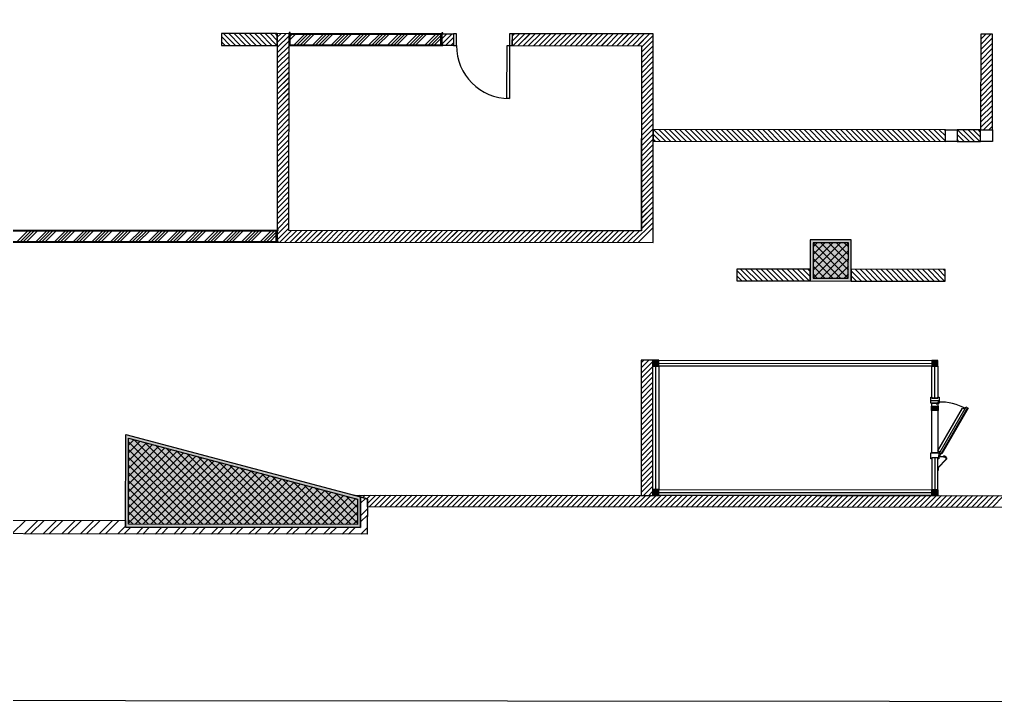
# Model space of a CAD drawing. Extents: x -957 to 3394, y -3 to 3008.
# Drawn here: x 2041 to 2695, y -3 to 454 of the extents above; entities that cross this region are included whole.
import ezdxf

# ---------------------------------------------------------------- set-up
doc = ezdxf.new("R2010")
doc.units = 0
doc.header["$MEASUREMENT"] = 0
for name, color, linetype in [('PDF_FRAMING-COLUMN', 7, 'CONTINUOUS'), ('PDF_FRAMING-COLUMN_HATCH', 7, 'CONTINUOUS'), ('PDF_HATCH', 7, 'CONTINUOUS'), ('PDF_HATCH_-_AAC', 7, 'CONTINUOUS'), ('PDF_HATCH_-_BRICK_WALL', 7, 'CONTINUOUS'), ('PDF_HATCH_-_WALL', 7, 'CONTINUOUS'), ('PDF_TEMPLATE', 7, 'CONTINUOUS'), ('PDF_TRI_ARC-KQ_DOOR___WIND', 7, 'CONTINUOUS'), ('PDF_TRI_ARC-KQ_WALL', 7, 'CONTINUOUS'), ('PDF_TRI_ARC-KQ_WALL_COLD_R', 7, 'CONTINUOUS'), ('PDF_WALL', 7, 'CONTINUOUS')]:
    doc.layers.add(name, color=color, linetype=linetype)

msp = doc.modelspace()

# ---------------------------------------------------------------- linework, layer by layer
at = {"layer": 'PDF_FRAMING-COLUMN'}
for points in [[(2570.84, 279.16), (2598.37, 279.13), (2598.39, 306.66), (2570.86, 306.69)], [(2572.81, 281.12), (2596.4, 281.1), (2596.43, 304.7), (2572.83, 304.72)], [(2269.82, 114.23), (2112.5, 114.36), (2112.55, 176.5), (2269.84, 134.68)], [(2267.86, 116.19), (2114.47, 116.33), (2114.52, 173.94), (2267.87, 133.17)]]:
    msp.add_lwpolyline(points, close=True, dxfattribs=at)
at = {"layer": 'PDF_FRAMING-COLUMN_HATCH'}
for points in [[(2572.81, 286.33), (2591.21, 304.7)], [(2572.81, 281.12), (2596.43, 304.7)], [(2572.82, 301.98), (2575.57, 304.72)], [(2572.82, 296.76), (2580.78, 304.71)], [(2572.82, 291.55), (2586, 304.71)], [(2596.4, 281.1), (2572.83, 304.72)], [(2596.41, 286.31), (2578.04, 304.71)], [(2596.41, 291.53), (2583.26, 304.71)], [(2596.42, 296.74), (2588.47, 304.7)], [(2596.42, 301.96), (2593.69, 304.7)], [(2591.19, 281.1), (2572.82, 299.5)], [(2585.98, 281.11), (2572.82, 294.29)], [(2578.02, 281.12), (2596.42, 299.48)], [(2583.24, 281.11), (2596.42, 294.27)], [(2580.76, 281.11), (2572.81, 289.07)], [(2588.45, 281.11), (2596.41, 289.05)], [(2575.55, 281.12), (2572.81, 283.86)], [(2593.66, 281.1), (2596.41, 283.84)], [(2114.51, 169.27), (2118.22, 172.96)], [(2114.51, 164.05), (2122.34, 171.87)], [(2114.51, 158.84), (2126.46, 170.77)], [(2114.52, 171.52), (2169.66, 116.28)], [(2118.31, 172.94), (2174.87, 116.27)], [(2125.4, 171.05), (2180.09, 116.27)], [(2114.48, 132.76), (2147.06, 165.29)], [(2114.48, 127.55), (2151.19, 164.19)], [(2114.49, 143.19), (2138.82, 167.48)], [(2114.49, 137.98), (2142.94, 166.39)], [(2114.5, 153.62), (2130.58, 169.67)], [(2114.5, 148.41), (2134.7, 168.58)], [(2114.51, 166.3), (2164.44, 116.28)], [(2132.49, 169.17), (2185.3, 116.26)], [(2139.59, 167.28), (2190.52, 116.26)], [(2146.68, 165.39), (2195.73, 116.26)], [(2153.77, 163.51), (2200.95, 116.25)], [(2114.47, 122.34), (2155.31, 163.1)], [(2114.47, 117.12), (2159.43, 162)], [(2114.51, 161.09), (2159.23, 116.29)], [(2118.89, 116.32), (2163.55, 160.91)], [(2124.1, 116.32), (2167.67, 159.81)], [(2129.32, 116.31), (2171.79, 158.71)], [(2134.53, 116.31), (2175.91, 157.62)], [(2160.86, 161.62), (2206.16, 116.25)], [(2167.96, 159.73), (2211.38, 116.24)], [(2175.05, 157.85), (2216.59, 116.24)], [(2114.5, 155.87), (2154.02, 116.29)], [(2114.5, 150.66), (2148.8, 116.3)], [(2139.75, 116.3), (2180.03, 156.52)], [(2144.96, 116.3), (2184.16, 155.43)], [(2150.17, 116.29), (2188.28, 154.33)], [(2155.39, 116.29), (2192.4, 153.24)], [(2160.6, 116.29), (2196.52, 152.14)], [(2165.82, 116.28), (2200.64, 151.04)], [(2182.14, 155.96), (2221.8, 116.23)], [(2189.24, 154.08), (2227.02, 116.23)], [(2196.33, 152.19), (2232.23, 116.22)], [(2203.42, 150.3), (2237.45, 116.22)], [(2114.49, 145.44), (2143.59, 116.3)], [(2171.03, 116.28), (2204.76, 149.95)], [(2176.25, 116.27), (2208.88, 148.85)], [(2181.46, 116.27), (2213, 147.76)], [(2186.68, 116.26), (2217.12, 146.66)], [(2191.89, 116.26), (2221.25, 145.56)], [(2197.1, 116.25), (2225.37, 144.47)], [(2210.52, 148.42), (2242.66, 116.22)], [(2217.61, 146.53), (2247.88, 116.21)], [(2224.7, 144.65), (2253.09, 116.21)], [(2114.49, 140.23), (2138.37, 116.3)], [(2202.32, 116.25), (2229.49, 143.37)], [(2207.53, 116.25), (2233.61, 142.28)], [(2212.75, 116.24), (2237.73, 141.18)], [(2217.96, 116.24), (2241.85, 140.08)], [(2223.18, 116.23), (2245.97, 138.99)], [(2228.39, 116.23), (2250.09, 137.89)], [(2231.79, 142.76), (2258.31, 116.2)], [(2238.89, 140.87), (2263.52, 116.2)], [(2245.98, 138.99), (2267.86, 117.07)], [(2114.48, 135.01), (2133.16, 116.31)], [(2233.61, 116.22), (2254.22, 136.8)], [(2238.82, 116.22), (2258.34, 135.7)], [(2244.04, 116.21), (2262.46, 134.61)], [(2249.25, 116.21), (2266.58, 133.51)], [(2253.07, 137.1), (2267.86, 122.29)], [(2260.17, 135.21), (2267.87, 127.5)], [(2267.26, 132.72), (2267.87, 133.33)], [(2114.48, 129.8), (2127.94, 116.31)], [(2114.48, 124.59), (2122.73, 116.32)], [(2254.46, 116.21), (2267.87, 129.59)], [(2259.68, 116.2), (2267.86, 124.37)], [(2114.47, 119.37), (2117.51, 116.32)], [(2264.89, 116.2), (2267.86, 119.16)]]:
    msp.add_lwpolyline(points, dxfattribs=at)
for points in [[(2570.84, 279.16), (2598.37, 279.13), (2570.86, 306.69), (2598.39, 306.66)], [(2572.81, 281.12), (2596.4, 281.1), (2572.83, 304.72), (2596.43, 304.7)], [(2269.82, 114.23), (2112.5, 114.36), (2269.84, 134.68), (2112.55, 176.5)], [(2267.86, 116.19), (2114.47, 116.33), (2267.87, 133.17), (2114.52, 173.94)]]:
    msp.add_solid(points, dxfattribs=at)
at = {"layer": 'PDF_HATCH'}
for points in [[(2186.01, 436.8), (2178.15, 444.68)], [(2189.49, 436.8), (2181.63, 444.67)], [(2192.96, 436.8), (2185.1, 444.67)], [(2196.44, 436.8), (2188.58, 444.67)], [(2199.92, 436.79), (2192.06, 444.67)], [(2203.39, 436.79), (2195.53, 444.66)], [(2206.87, 436.79), (2199.01, 444.66)], [(2210.35, 436.78), (2202.49, 444.66)], [(2213.82, 436.78), (2205.96, 444.65)], [(2214.05, 440.03), (2209.44, 444.65)], [(2214.06, 443.5), (2212.92, 444.65)], [(2179.06, 436.81), (2176.67, 439.2)], [(2182.54, 436.81), (2176.68, 442.68)], [(2685.04, 437.45), (2691.84, 444.24)], [(2685.04, 433.98), (2692.91, 441.83)], [(2685.04, 430.5), (2692.91, 438.36)], [(2685.05, 440.93), (2688.36, 444.24)], [(2685.03, 427.02), (2692.91, 434.88)], [(2685.03, 423.55), (2692.9, 431.41)], [(2685.03, 420.07), (2692.9, 427.93)], [(2685.02, 416.59), (2692.9, 424.45)], [(2685.02, 413.12), (2692.89, 420.98)], [(2685.02, 409.64), (2692.89, 417.5)], [(2685.02, 406.16), (2692.89, 414.02)], [(2685.01, 402.69), (2692.89, 410.55)], [(2685.01, 399.21), (2692.88, 407.07)], [(2685, 392.26), (2692.88, 400.12)], [(2685.01, 395.74), (2692.88, 403.6)], [(2685, 388.78), (2692.87, 396.64)], [(2685, 385.31), (2692.87, 393.17)], [(2684.99, 381.83), (2692.87, 389.69)], [(2686.97, 380.33), (2692.86, 386.21)], [(2473.92, 372.65), (2466.06, 380.52)], [(2477.4, 372.64), (2469.54, 380.52)], [(2480.87, 372.64), (2473.02, 380.51)], [(2484.35, 372.64), (2476.49, 380.51)], [(2487.83, 372.63), (2479.97, 380.51)], [(2491.3, 372.63), (2483.44, 380.5)], [(2494.78, 372.63), (2486.92, 380.5)], [(2498.26, 372.63), (2490.4, 380.5)], [(2501.73, 372.62), (2493.87, 380.49)], [(2505.21, 372.62), (2497.35, 380.49)], [(2508.69, 372.62), (2500.83, 380.49)], [(2512.16, 372.61), (2504.3, 380.49)], [(2515.64, 372.61), (2507.78, 380.48)], [(2519.11, 372.61), (2511.26, 380.48)], [(2522.59, 372.6), (2514.73, 380.48)], [(2526.07, 372.6), (2518.21, 380.47)], [(2529.54, 372.6), (2521.68, 380.47)], [(2533.02, 372.6), (2525.16, 380.47)], [(2536.5, 372.59), (2528.64, 380.47)], [(2539.97, 372.59), (2532.11, 380.46)], [(2543.45, 372.59), (2535.59, 380.46)], [(2546.93, 372.58), (2539.07, 380.46)], [(2550.4, 372.58), (2542.54, 380.45)], [(2553.88, 372.58), (2546.02, 380.45)], [(2557.35, 372.57), (2549.49, 380.45)], [(2560.83, 372.57), (2552.97, 380.44)], [(2564.31, 372.57), (2556.45, 380.44)], [(2567.78, 372.57), (2559.92, 380.44)], [(2571.26, 372.56), (2563.4, 380.44)], [(2574.74, 372.56), (2566.88, 380.43)], [(2578.21, 372.56), (2570.35, 380.43)], [(2581.69, 372.55), (2573.83, 380.43)], [(2585.16, 372.55), (2577.31, 380.42)], [(2588.64, 372.55), (2580.78, 380.42)], [(2592.12, 372.54), (2584.26, 380.42)], [(2595.59, 372.54), (2587.73, 380.41)], [(2599.07, 372.54), (2591.21, 380.41)], [(2602.55, 372.54), (2594.69, 380.41)], [(2606.02, 372.53), (2598.16, 380.41)], [(2609.5, 372.53), (2601.64, 380.4)], [(2612.98, 372.53), (2605.12, 380.4)], [(2616.45, 372.52), (2608.59, 380.4)], [(2619.93, 372.52), (2612.07, 380.39)], [(2623.4, 372.52), (2615.55, 380.39)], [(2626.88, 372.52), (2619.02, 380.39)], [(2630.36, 372.51), (2622.5, 380.38)], [(2633.83, 372.51), (2625.97, 380.38)], [(2637.31, 372.51), (2629.45, 380.38)], [(2640.79, 372.5), (2632.93, 380.38)], [(2644.26, 372.5), (2636.4, 380.37)], [(2647.74, 372.5), (2639.88, 380.37)], [(2651.22, 372.49), (2643.36, 380.37)], [(2654.69, 372.49), (2646.83, 380.36)], [(2658.17, 372.49), (2650.31, 380.36)], [(2661.37, 372.76), (2653.78, 380.36)], [(2661.38, 376.23), (2657.26, 380.36)], [(2661.38, 379.71), (2660.74, 380.35)], [(2677.45, 372.47), (2669.59, 380.34)], [(2680.93, 372.47), (2673.07, 380.34)], [(2684.4, 372.47), (2676.54, 380.34)], [(2684.99, 375.36), (2680.02, 380.34)], [(2684.99, 378.84), (2683.5, 380.33)], [(2690.45, 380.33), (2692.86, 382.74)], [(2466.97, 372.65), (2465.71, 373.91)], [(2470.45, 372.65), (2465.71, 377.39)], [(2673.97, 372.48), (2669.24, 377.21)], [(2670.5, 372.48), (2669.24, 373.74)], [(2525.06, 279.19), (2521.66, 282.6)], [(2528.54, 279.19), (2521.67, 286.08)], [(2532.02, 279.19), (2524.16, 287.06)], [(2535.49, 279.19), (2527.63, 287.06)], [(2538.97, 279.18), (2531.11, 287.06)], [(2542.45, 279.18), (2534.59, 287.05)], [(2545.92, 279.18), (2538.06, 287.05)], [(2549.4, 279.17), (2541.54, 287.05)], [(2552.87, 279.17), (2545.01, 287.04)], [(2556.35, 279.17), (2548.49, 287.04)], [(2559.83, 279.16), (2551.97, 287.04)], [(2563.3, 279.16), (2555.44, 287.03)], [(2566.78, 279.16), (2558.92, 287.03)], [(2570.26, 279.16), (2562.4, 287.03)], [(2570.84, 282.05), (2565.87, 287.03)], [(2570.84, 285.53), (2569.35, 287.02)], [(2601.77, 279.13), (2598.37, 282.53)], [(2605.25, 279.13), (2598.38, 286.01)], [(2608.73, 279.12), (2600.87, 287)], [(2612.2, 279.12), (2604.34, 286.99)], [(2615.68, 279.12), (2607.82, 286.99)], [(2619.15, 279.11), (2611.29, 286.99)], [(2622.63, 279.11), (2614.77, 286.98)], [(2626.11, 279.11), (2618.25, 286.98)], [(2629.58, 279.11), (2621.72, 286.98)], [(2633.06, 279.1), (2625.2, 286.98)], [(2636.54, 279.1), (2628.68, 286.97)], [(2640.01, 279.1), (2632.15, 286.97)], [(2643.49, 279.09), (2635.63, 286.97)], [(2646.96, 279.09), (2639.11, 286.96)], [(2650.44, 279.09), (2642.58, 286.96)], [(2653.92, 279.08), (2646.06, 286.96)], [(2657.39, 279.08), (2649.53, 286.95)], [(2660.87, 279.08), (2653.01, 286.95)], [(2661.3, 282.13), (2656.49, 286.95)], [(2661.3, 285.61), (2659.96, 286.95)], [(2457.71, 217.51), (2465.59, 225.37)], [(2457.72, 224.46), (2459.42, 226.15)], [(2457.72, 220.98), (2462.89, 226.15)], [(2457.71, 214.03), (2465.58, 221.89)], [(2457.71, 210.55), (2465.58, 218.41)], [(2457.7, 207.08), (2465.58, 214.94)], [(2457.7, 203.6), (2465.57, 211.46)], [(2457.69, 196.65), (2465.57, 204.51)], [(2457.7, 200.12), (2465.57, 207.98)], [(2457.69, 193.17), (2465.56, 201.03)], [(2457.69, 189.7), (2465.56, 197.55)], [(2457.68, 182.74), (2465.56, 190.6)], [(2457.69, 186.22), (2465.56, 194.08)], [(2457.68, 179.27), (2465.55, 187.13)], [(2457.68, 175.79), (2465.55, 183.65)], [(2457.67, 172.31), (2465.55, 180.17)], [(2457.67, 168.84), (2465.54, 176.7)], [(2457.67, 165.36), (2465.54, 173.22)], [(2457.66, 158.41), (2465.53, 166.27)], [(2457.67, 161.88), (2465.54, 169.74)], [(2457.66, 154.93), (2465.53, 162.79)], [(2457.66, 151.46), (2465.53, 159.32)], [(2457.65, 147.98), (2465.53, 155.84)], [(2457.65, 144.5), (2465.52, 152.36)], [(2457.64, 137.55), (2465.52, 145.41)], [(2457.65, 141.03), (2465.52, 148.89)], [(2459.27, 135.7), (2465.51, 141.93)], [(2462.75, 135.7), (2465.51, 138.46)]]:
    msp.add_lwpolyline(points, dxfattribs=at)
at = {"layer": 'PDF_HATCH_-_AAC'}
for points in [[(2214.05, 438.83), (2219.88, 444.64)], [(2214.06, 442.31), (2216.4, 444.64)], [(2214.07, 442.31), (2216.42, 444.64)], [(2214.07, 438.83), (2219.89, 444.64)], [(2324.18, 441.09), (2327.64, 444.55)], [(2324.18, 437.62), (2331.12, 444.55)], [(2324.19, 437.62), (2331.13, 444.55)], [(2324.2, 441.09), (2327.66, 444.55)], [(2371.38, 443.06), (2372.83, 444.51)], [(2371.38, 439.58), (2376.31, 444.51)], [(2371.39, 443.06), (2372.85, 444.51)], [(2371.39, 439.58), (2376.33, 444.51)], [(2371.91, 436.65), (2379.79, 444.51)], [(2371.93, 436.65), (2379.8, 444.51)], [(2375.39, 436.64), (2383.26, 444.5)], [(2375.41, 436.64), (2383.28, 444.5)], [(2378.87, 436.64), (2386.74, 444.5)], [(2378.88, 436.64), (2386.76, 444.5)], [(2382.34, 436.64), (2390.22, 444.5)], [(2382.36, 436.64), (2390.23, 444.5)], [(2385.82, 436.63), (2393.69, 444.49)], [(2385.84, 436.63), (2393.71, 444.49)], [(2389.3, 436.63), (2397.17, 444.49)], [(2389.31, 436.63), (2397.19, 444.49)], [(2392.77, 436.63), (2400.65, 444.49)], [(2392.79, 436.63), (2400.66, 444.49)], [(2396.25, 436.62), (2404.12, 444.48)], [(2396.26, 436.62), (2404.14, 444.48)], [(2399.73, 436.62), (2407.6, 444.48)], [(2399.74, 436.62), (2407.61, 444.48)], [(2403.2, 436.62), (2411.07, 444.48)], [(2403.22, 436.62), (2411.09, 444.48)], [(2406.68, 436.62), (2414.55, 444.48)], [(2406.69, 436.62), (2414.57, 444.48)], [(2410.15, 436.61), (2418.03, 444.47)], [(2410.17, 436.61), (2418.04, 444.47)], [(2413.63, 436.61), (2421.5, 444.47)], [(2413.65, 436.61), (2421.52, 444.47)], [(2417.11, 436.61), (2424.98, 444.47)], [(2417.12, 436.61), (2425, 444.47)], [(2420.58, 436.6), (2428.46, 444.46)], [(2420.6, 436.6), (2428.47, 444.46)], [(2424.06, 436.6), (2431.93, 444.46)], [(2424.08, 436.6), (2431.95, 444.46)], [(2427.54, 436.6), (2435.41, 444.46)], [(2427.55, 436.6), (2435.42, 444.46)], [(2431.01, 436.59), (2438.89, 444.45)], [(2431.03, 436.59), (2438.9, 444.45)], [(2434.49, 436.59), (2442.36, 444.45)], [(2434.5, 436.59), (2442.38, 444.45)], [(2437.96, 436.59), (2445.84, 444.45)], [(2437.98, 436.59), (2445.85, 444.45)], [(2441.44, 436.59), (2449.31, 444.45)], [(2441.46, 436.59), (2449.33, 444.45)], [(2444.92, 436.58), (2452.79, 444.44)], [(2444.93, 436.58), (2452.81, 444.44)], [(2448.39, 436.58), (2456.27, 444.44)], [(2448.41, 436.58), (2456.28, 444.44)], [(2451.87, 436.58), (2459.74, 444.44)], [(2451.89, 436.58), (2459.76, 444.44)], [(2455.35, 436.57), (2463.22, 444.43)], [(2455.36, 436.57), (2463.24, 444.43)], [(2214.05, 435.35), (2221.92, 443.21)], [(2214.05, 431.88), (2221.92, 439.74)], [(2214.06, 431.88), (2221.94, 439.74)], [(2214.07, 435.35), (2221.94, 443.21)], [(2326.72, 436.68), (2332.05, 442)], [(2326.74, 436.68), (2332.06, 442)], [(2330.2, 436.68), (2332.04, 438.52)], [(2330.21, 436.68), (2332.06, 438.52)], [(2457.9, 435.65), (2465.77, 443.51)], [(2457.9, 432.17), (2465.77, 440.03)], [(2457.91, 435.65), (2465.79, 443.51)], [(2457.91, 432.17), (2465.78, 440.03)], [(2214.04, 428.4), (2221.92, 436.26)], [(2214.04, 424.92), (2221.91, 432.78)], [(2214.06, 428.4), (2221.93, 436.26)], [(2214.06, 424.92), (2221.93, 432.78)], [(2457.89, 428.7), (2465.77, 436.55)], [(2457.89, 425.22), (2465.76, 433.08)], [(2457.91, 428.7), (2465.78, 436.55)], [(2457.91, 425.22), (2465.78, 433.08)], [(2214.04, 421.45), (2221.91, 429.31)], [(2214.04, 417.97), (2221.91, 425.83)], [(2214.05, 421.45), (2221.93, 429.31)], [(2214.05, 417.97), (2221.92, 425.83)], [(2457.88, 418.27), (2465.76, 426.13)], [(2457.89, 421.74), (2465.76, 429.6)], [(2457.9, 421.74), (2465.78, 429.6)], [(2457.9, 418.27), (2465.77, 426.13)], [(2214.03, 414.49), (2221.91, 422.35)], [(2214.03, 411.02), (2221.9, 418.88)], [(2214.05, 414.49), (2221.92, 422.35)], [(2214.05, 411.02), (2221.92, 418.88)], [(2457.88, 414.79), (2465.75, 422.65)], [(2457.88, 411.31), (2465.75, 419.17)], [(2457.89, 411.31), (2465.77, 419.17)], [(2457.9, 414.79), (2465.77, 422.65)], [(2214.02, 404.07), (2221.9, 411.93)], [(2214.03, 407.54), (2221.9, 415.4)], [(2214.04, 407.54), (2221.92, 415.4)], [(2214.04, 404.07), (2221.91, 411.93)], [(2457.87, 407.84), (2465.75, 415.7)], [(2457.87, 404.36), (2465.74, 412.22)], [(2457.89, 407.84), (2465.76, 415.7)], [(2457.89, 404.36), (2465.76, 412.22)], [(2214.02, 400.59), (2221.89, 408.45)], [(2214.04, 400.59), (2221.91, 408.45)], [(2457.87, 400.88), (2465.74, 408.74)], [(2457.87, 397.41), (2465.74, 405.27)], [(2457.88, 400.88), (2465.76, 408.74)], [(2457.88, 397.41), (2465.75, 405.27)], [(2214.01, 393.64), (2221.89, 401.5)], [(2214.02, 397.11), (2221.89, 404.97)], [(2214.03, 397.11), (2221.91, 404.97)], [(2214.03, 393.64), (2221.9, 401.5)], [(2457.86, 393.93), (2465.74, 401.79)], [(2457.88, 393.93), (2465.75, 401.79)], [(2214.01, 390.16), (2221.88, 398.02)], [(2214.01, 386.68), (2221.88, 394.54)], [(2214.02, 386.68), (2221.9, 394.54)], [(2214.03, 390.16), (2221.9, 398.02)], [(2457.86, 390.46), (2465.73, 398.32)], [(2457.86, 386.98), (2465.73, 394.84)], [(2457.87, 386.98), (2465.75, 394.84)], [(2457.88, 390.46), (2465.75, 398.32)], [(2214, 379.73), (2221.88, 387.59)], [(2214.01, 383.21), (2221.88, 391.07)], [(2214.02, 383.21), (2221.89, 391.07)], [(2214.02, 379.73), (2221.89, 387.59)], [(2457.85, 383.5), (2465.73, 391.36)], [(2457.85, 380.03), (2465.72, 387.89)], [(2457.87, 383.5), (2465.74, 391.36)], [(2457.87, 380.03), (2465.74, 387.89)], [(2214, 376.26), (2221.87, 384.11)], [(2214, 372.78), (2221.87, 380.64)], [(2214.01, 372.78), (2221.89, 380.64)], [(2214.02, 376.26), (2221.89, 384.11)], [(2457.85, 376.55), (2465.72, 384.41)], [(2457.85, 373.07), (2465.72, 380.93)], [(2457.86, 376.55), (2465.74, 384.41)], [(2457.86, 373.07), (2465.73, 380.93)], [(2213.99, 369.3), (2221.87, 377.16)], [(2213.99, 365.83), (2221.86, 373.69)], [(2214.01, 369.3), (2221.88, 377.16)], [(2214.01, 365.83), (2221.88, 373.69)], [(2457.84, 369.6), (2465.71, 377.46)], [(2457.84, 366.12), (2465.71, 373.98)], [(2457.86, 369.6), (2465.73, 377.46)], [(2457.86, 366.12), (2465.73, 373.98)], [(2213.99, 362.35), (2221.86, 370.21)], [(2213.99, 358.87), (2221.86, 366.73)], [(2214, 362.35), (2221.88, 370.21)], [(2214, 358.87), (2221.87, 366.73)], [(2457.83, 359.17), (2465.71, 367.03)], [(2457.84, 362.65), (2465.71, 370.5)], [(2457.85, 362.65), (2465.72, 370.5)], [(2457.85, 359.17), (2465.72, 367.03)], [(2213.98, 355.4), (2221.86, 363.26)], [(2213.98, 351.92), (2221.85, 359.78)], [(2214, 355.4), (2221.87, 363.26)], [(2214, 351.92), (2221.87, 359.78)], [(2457.83, 355.69), (2465.7, 363.55)], [(2457.83, 352.22), (2465.7, 360.08)], [(2457.84, 352.22), (2465.72, 360.08)], [(2457.85, 355.69), (2465.72, 363.55)], [(2213.98, 348.44), (2221.85, 356.3)], [(2213.99, 348.44), (2221.87, 356.3)], [(2457.82, 348.74), (2465.7, 356.6)], [(2457.82, 345.26), (2465.69, 353.12)], [(2457.84, 348.74), (2465.71, 356.6)], [(2457.84, 345.26), (2465.71, 353.12)], [(2213.97, 344.97), (2221.85, 352.83)], [(2213.97, 341.49), (2221.84, 349.35)], [(2213.99, 344.97), (2221.86, 352.83)], [(2213.99, 341.49), (2221.86, 349.35)], [(2457.82, 341.79), (2465.69, 349.65)], [(2457.83, 341.79), (2465.71, 349.65)], [(2213.96, 334.54), (2221.84, 342.4)], [(2213.97, 338.02), (2221.84, 345.87)], [(2213.98, 338.02), (2221.86, 345.87)], [(2213.98, 334.54), (2221.85, 342.4)], [(2457.81, 334.84), (2465.69, 342.69)], [(2457.82, 338.31), (2465.69, 346.17)], [(2457.83, 338.31), (2465.7, 346.17)], [(2457.83, 334.84), (2465.7, 342.69)], [(2213.96, 331.06), (2221.83, 338.92)], [(2213.96, 327.59), (2221.83, 335.45)], [(2213.97, 327.59), (2221.85, 335.45)], [(2213.98, 331.06), (2221.85, 338.92)], [(2457.81, 331.36), (2465.68, 339.22)], [(2457.81, 327.88), (2465.68, 335.74)], [(2457.82, 327.88), (2465.7, 335.74)], [(2457.83, 331.36), (2465.7, 339.22)], [(2213.95, 320.63), (2221.83, 328.49)], [(2213.96, 324.11), (2221.83, 331.97)], [(2213.97, 324.11), (2221.84, 331.97)], [(2213.97, 320.63), (2221.84, 328.49)], [(2457.8, 324.41), (2465.68, 332.27)], [(2457.8, 320.93), (2465.67, 328.79)], [(2457.82, 324.41), (2465.69, 332.27)], [(2457.82, 320.93), (2465.69, 328.79)], [(2213.95, 317.16), (2221.82, 325.02)], [(2213.95, 313.68), (2221.82, 321.54)], [(2213.96, 313.68), (2221.84, 321.54)], [(2213.97, 317.16), (2221.84, 325.02)], [(2457.8, 317.45), (2465.67, 325.31)], [(2457.8, 313.98), (2465.67, 321.84)], [(2457.81, 317.45), (2465.69, 325.31)], [(2457.81, 313.98), (2465.68, 321.84)], [(2213.94, 310.2), (2221.82, 318.06)], [(2213.94, 306.73), (2221.81, 314.59)], [(2213.96, 310.2), (2221.83, 318.06)], [(2213.96, 306.73), (2221.83, 314.59)], [(2452.1, 304.82), (2465.66, 318.36)], [(2452.12, 304.82), (2465.68, 318.36)], [(2455.58, 304.82), (2465.66, 314.88)], [(2455.59, 304.82), (2465.68, 314.88)], [(2215.71, 305.02), (2223.58, 312.88)], [(2215.73, 305.02), (2223.6, 312.88)], [(2219.19, 305.02), (2227.06, 312.88)], [(2219.2, 305.02), (2227.08, 312.88)], [(2222.66, 305.02), (2230.54, 312.88)], [(2222.68, 305.02), (2230.55, 312.88)], [(2226.14, 305.01), (2234.01, 312.87)], [(2226.16, 305.01), (2234.03, 312.87)], [(2229.62, 305.01), (2237.49, 312.87)], [(2229.63, 305.01), (2237.51, 312.87)], [(2233.09, 305.01), (2240.97, 312.87)], [(2233.11, 305.01), (2240.98, 312.87)], [(2236.57, 305.01), (2244.44, 312.86)], [(2236.59, 305.01), (2244.46, 312.86)], [(2240.05, 305), (2247.92, 312.86)], [(2240.06, 305), (2247.93, 312.86)], [(2243.52, 305), (2251.39, 312.86)], [(2243.54, 305), (2251.41, 312.86)], [(2247, 305), (2254.87, 312.86)], [(2247.01, 305), (2254.89, 312.86)], [(2250.47, 304.99), (2258.35, 312.85)], [(2250.49, 304.99), (2258.36, 312.85)], [(2253.95, 304.99), (2261.82, 312.85)], [(2253.97, 304.99), (2261.84, 312.85)], [(2257.43, 304.99), (2265.3, 312.85)], [(2257.44, 304.99), (2265.32, 312.85)], [(2260.9, 304.98), (2268.78, 312.84)], [(2260.92, 304.98), (2268.79, 312.84)], [(2264.38, 304.98), (2272.25, 312.84)], [(2264.4, 304.98), (2272.27, 312.84)], [(2267.86, 304.98), (2275.73, 312.84)], [(2267.87, 304.98), (2275.75, 312.84)], [(2271.33, 304.98), (2279.21, 312.83)], [(2271.35, 304.98), (2279.22, 312.83)], [(2274.81, 304.97), (2282.68, 312.83)], [(2274.83, 304.97), (2282.7, 312.83)], [(2278.29, 304.97), (2286.16, 312.83)], [(2278.3, 304.97), (2286.17, 312.83)], [(2281.76, 304.97), (2289.63, 312.83)], [(2281.78, 304.97), (2289.65, 312.83)], [(2285.24, 304.96), (2293.11, 312.82)], [(2285.25, 304.96), (2293.13, 312.82)], [(2288.71, 304.96), (2296.59, 312.82)], [(2288.73, 304.96), (2296.6, 312.82)], [(2292.19, 304.96), (2300.06, 312.82)], [(2292.21, 304.96), (2300.08, 312.82)], [(2295.67, 304.95), (2303.54, 312.81)], [(2295.68, 304.95), (2303.56, 312.81)], [(2299.14, 304.95), (2307.02, 312.81)], [(2299.16, 304.95), (2307.03, 312.81)], [(2302.62, 304.95), (2310.49, 312.81)], [(2302.64, 304.95), (2310.51, 312.81)], [(2306.1, 304.95), (2313.97, 312.8)], [(2306.11, 304.95), (2313.98, 312.8)], [(2309.57, 304.94), (2317.45, 312.8)], [(2309.59, 304.94), (2317.46, 312.8)], [(2313.05, 304.94), (2320.92, 312.8)], [(2313.06, 304.94), (2320.94, 312.8)], [(2316.53, 304.94), (2324.4, 312.8)], [(2316.54, 304.94), (2324.41, 312.8)], [(2320, 304.93), (2327.87, 312.79)], [(2320.02, 304.93), (2327.89, 312.79)], [(2323.48, 304.93), (2331.35, 312.79)], [(2323.49, 304.93), (2331.37, 312.79)], [(2326.95, 304.93), (2334.83, 312.79)], [(2326.97, 304.93), (2334.84, 312.79)], [(2330.43, 304.92), (2338.3, 312.78)], [(2330.45, 304.92), (2338.32, 312.78)], [(2333.91, 304.92), (2341.78, 312.78)], [(2333.92, 304.92), (2341.8, 312.78)], [(2337.38, 304.92), (2345.26, 312.78)], [(2337.4, 304.92), (2345.27, 312.78)], [(2340.86, 304.92), (2348.73, 312.78)], [(2340.88, 304.92), (2348.75, 312.78)], [(2344.34, 304.91), (2352.21, 312.77)], [(2344.35, 304.91), (2352.22, 312.77)], [(2347.81, 304.91), (2355.68, 312.77)], [(2347.83, 304.91), (2355.7, 312.77)], [(2351.29, 304.91), (2359.16, 312.77)], [(2351.3, 304.91), (2359.18, 312.77)], [(2354.76, 304.9), (2362.64, 312.76)], [(2354.78, 304.9), (2362.65, 312.76)], [(2358.24, 304.9), (2366.11, 312.76)], [(2358.26, 304.9), (2366.13, 312.76)], [(2361.72, 304.9), (2369.59, 312.76)], [(2361.73, 304.9), (2369.61, 312.76)], [(2365.19, 304.89), (2373.07, 312.75)], [(2365.21, 304.89), (2373.08, 312.75)], [(2368.67, 304.89), (2376.54, 312.75)], [(2368.69, 304.89), (2376.56, 312.75)], [(2372.15, 304.89), (2380.02, 312.75)], [(2372.16, 304.89), (2380.04, 312.75)], [(2375.62, 304.89), (2383.5, 312.75)], [(2375.64, 304.89), (2383.51, 312.75)], [(2379.1, 304.88), (2386.97, 312.74)], [(2379.11, 304.88), (2386.99, 312.74)], [(2382.58, 304.88), (2390.45, 312.74)], [(2382.59, 304.88), (2390.46, 312.74)], [(2386.05, 304.88), (2393.92, 312.74)], [(2386.07, 304.88), (2393.94, 312.74)], [(2389.53, 304.87), (2397.4, 312.73)], [(2389.54, 304.87), (2397.42, 312.73)], [(2393, 304.87), (2400.88, 312.73)], [(2393.02, 304.87), (2400.89, 312.73)], [(2396.48, 304.87), (2404.35, 312.73)], [(2396.5, 304.87), (2404.37, 312.73)], [(2399.96, 304.87), (2407.83, 312.72)], [(2399.97, 304.87), (2407.85, 312.72)], [(2403.43, 304.86), (2411.31, 312.72)], [(2403.45, 304.86), (2411.32, 312.72)], [(2406.91, 304.86), (2414.78, 312.72)], [(2406.93, 304.86), (2414.8, 312.72)], [(2410.39, 304.86), (2418.26, 312.72)], [(2410.4, 304.86), (2418.27, 312.72)], [(2413.86, 304.85), (2421.74, 312.71)], [(2413.88, 304.85), (2421.75, 312.71)], [(2417.34, 304.85), (2425.21, 312.71)], [(2417.35, 304.85), (2425.23, 312.71)], [(2420.82, 304.85), (2428.69, 312.71)], [(2420.83, 304.85), (2428.7, 312.71)], [(2424.29, 304.84), (2432.16, 312.7)], [(2424.31, 304.84), (2432.18, 312.7)], [(2427.77, 304.84), (2435.64, 312.7)], [(2427.78, 304.84), (2435.66, 312.7)], [(2431.24, 304.84), (2439.12, 312.7)], [(2431.26, 304.84), (2439.13, 312.7)], [(2434.72, 304.84), (2442.59, 312.69)], [(2434.74, 304.84), (2442.61, 312.69)], [(2438.2, 304.83), (2446.07, 312.69)], [(2438.21, 304.83), (2446.09, 312.69)], [(2441.67, 304.83), (2449.55, 312.69)], [(2441.69, 304.83), (2449.56, 312.69)], [(2445.15, 304.83), (2453.02, 312.69)], [(2445.17, 304.83), (2453.04, 312.69)], [(2448.63, 304.82), (2456.5, 312.68)], [(2448.64, 304.82), (2456.51, 312.68)]]:
    msp.add_lwpolyline(points, dxfattribs=at)
at = {"layer": 'PDF_HATCH_-_BRICK_WALL'}
for points in [[(2269.84, 134.58), (2269.91, 134.65)], [(2269.84, 130.41), (2273.07, 133.64)], [(2269.83, 122.06), (2274.36, 126.58)], [(2036.36, 109.9), (2045.41, 118.94)], [(2044.7, 109.9), (2053.76, 118.93)], [(2048.88, 109.89), (2057.93, 118.93)], [(2057.22, 109.88), (2066.27, 118.92)], [(2061.39, 109.88), (2070.44, 118.92)], [(2069.73, 109.87), (2078.79, 118.91)], [(2073.91, 109.87), (2082.96, 118.91)], [(2082.25, 109.86), (2091.3, 118.9)], [(2086.42, 109.86), (2095.47, 118.9)], [(2094.76, 109.85), (2103.82, 118.89)], [(2098.93, 109.85), (2107.99, 118.89)], [(2269.82, 117.89), (2274.35, 122.41)], [(2107.28, 109.84), (2112.5, 115.06)], [(2111.45, 109.84), (2115.98, 114.36)], [(2119.79, 109.83), (2124.32, 114.35)], [(2123.96, 109.83), (2128.49, 114.35)], [(2132.31, 109.82), (2136.83, 114.34)], [(2136.48, 109.82), (2141.01, 114.34)], [(2144.82, 109.81), (2149.35, 114.33)], [(2148.99, 109.81), (2153.52, 114.33)], [(2157.34, 109.8), (2161.86, 114.32)], [(2161.51, 109.8), (2166.04, 114.31)], [(2169.85, 109.79), (2174.38, 114.31)], [(2174.02, 109.78), (2178.55, 114.3)], [(2182.37, 109.78), (2186.89, 114.3)], [(2186.54, 109.77), (2191.07, 114.29)], [(2194.88, 109.77), (2199.41, 114.29)], [(2199.05, 109.76), (2203.58, 114.28)], [(2207.4, 109.76), (2211.92, 114.28)], [(2211.57, 109.75), (2216.09, 114.27)], [(2219.91, 109.75), (2224.44, 114.26)], [(2224.08, 109.74), (2228.61, 114.26)], [(2232.43, 109.73), (2236.95, 114.25)], [(2236.6, 109.73), (2241.12, 114.25)], [(2244.94, 109.72), (2249.47, 114.24)], [(2249.11, 109.72), (2253.64, 114.24)], [(2257.46, 109.71), (2261.98, 114.23)], [(2261.63, 109.71), (2266.15, 114.23)], [(2269.97, 109.7), (2274.34, 114.07)], [(2274.14, 109.7), (2274.34, 109.9)]]:
    msp.add_lwpolyline(points, dxfattribs=at)
at = {"layer": 'PDF_HATCH_-_WALL'}
for points in [[(2265.91, 135.72), (2266.06, 135.87)], [(2268.66, 134.99), (2269.54, 135.86)], [(2271.35, 134.2), (2273.01, 135.86)], [(2274, 133.37), (2276.49, 135.86)], [(2274.36, 130.26), (2279.96, 135.86)], [(2275.57, 127.99), (2283.44, 135.85)], [(2279.04, 127.99), (2286.92, 135.85)], [(2282.52, 127.99), (2290.39, 135.85)], [(2286, 127.98), (2293.87, 135.84)], [(2289.47, 127.98), (2297.35, 135.84)], [(2292.95, 127.98), (2300.82, 135.84)], [(2296.43, 127.98), (2304.3, 135.83)], [(2299.9, 127.97), (2307.77, 135.83)], [(2303.38, 127.97), (2311.25, 135.83)], [(2306.85, 127.97), (2314.73, 135.83)], [(2310.33, 127.96), (2318.2, 135.82)], [(2313.81, 127.96), (2321.68, 135.82)], [(2317.28, 127.96), (2325.16, 135.82)], [(2320.76, 127.95), (2328.63, 135.81)], [(2324.24, 127.95), (2332.11, 135.81)], [(2327.71, 127.95), (2335.59, 135.81)], [(2331.19, 127.95), (2339.06, 135.8)], [(2334.67, 127.94), (2342.54, 135.8)], [(2338.14, 127.94), (2346.01, 135.8)], [(2341.62, 127.94), (2349.49, 135.8)], [(2345.09, 127.93), (2352.97, 135.79)], [(2348.57, 127.93), (2356.44, 135.79)], [(2352.05, 127.93), (2359.92, 135.79)], [(2355.52, 127.92), (2363.4, 135.78)], [(2359, 127.92), (2366.87, 135.78)], [(2362.48, 127.92), (2370.35, 135.78)], [(2365.95, 127.92), (2373.83, 135.78)], [(2369.43, 127.91), (2377.3, 135.77)], [(2372.91, 127.91), (2380.78, 135.77)], [(2376.38, 127.91), (2384.25, 135.77)], [(2379.86, 127.9), (2387.73, 135.76)], [(2383.33, 127.9), (2391.21, 135.76)], [(2386.81, 127.9), (2394.68, 135.76)], [(2390.29, 127.9), (2398.16, 135.75)], [(2393.76, 127.89), (2401.64, 135.75)], [(2397.24, 127.89), (2405.11, 135.75)], [(2400.72, 127.89), (2408.59, 135.75)], [(2404.19, 127.88), (2412.06, 135.74)], [(2407.67, 127.88), (2415.54, 135.74)], [(2411.14, 127.88), (2419.02, 135.74)], [(2414.62, 127.87), (2422.49, 135.73)], [(2418.1, 127.87), (2425.97, 135.73)], [(2421.57, 127.87), (2429.45, 135.73)], [(2425.05, 127.87), (2432.92, 135.72)], [(2428.53, 127.86), (2436.4, 135.72)], [(2432, 127.86), (2439.88, 135.72)], [(2435.48, 127.86), (2443.35, 135.72)], [(2438.96, 127.85), (2446.83, 135.71)], [(2442.43, 127.85), (2450.3, 135.71)], [(2445.91, 127.85), (2453.78, 135.71)], [(2449.38, 127.84), (2457.26, 135.7)], [(2452.86, 127.84), (2460.73, 135.7)], [(2456.34, 127.84), (2464.21, 135.7)], [(2459.81, 127.84), (2467.69, 135.69)], [(2463.29, 127.83), (2471.16, 135.69)], [(2466.77, 127.83), (2474.64, 135.69)], [(2470.24, 127.83), (2478.12, 135.69)], [(2473.72, 127.82), (2481.59, 135.68)], [(2477.2, 127.82), (2485.07, 135.68)], [(2480.67, 127.82), (2488.54, 135.68)], [(2484.15, 127.81), (2492.02, 135.67)], [(2487.62, 127.81), (2495.5, 135.67)], [(2491.1, 127.81), (2498.97, 135.67)], [(2494.58, 127.81), (2502.45, 135.67)], [(2498.05, 127.8), (2505.93, 135.66)], [(2501.53, 127.8), (2509.4, 135.66)], [(2505.01, 127.8), (2512.88, 135.66)], [(2508.48, 127.79), (2516.35, 135.65)], [(2511.96, 127.79), (2519.83, 135.65)], [(2515.43, 127.79), (2523.31, 135.65)], [(2518.91, 127.79), (2526.78, 135.64)], [(2522.39, 127.78), (2530.26, 135.64)], [(2525.86, 127.78), (2533.74, 135.64)], [(2529.34, 127.78), (2537.21, 135.64)], [(2532.82, 127.77), (2540.69, 135.63)], [(2536.29, 127.77), (2544.17, 135.63)], [(2539.77, 127.77), (2547.64, 135.63)], [(2543.25, 127.76), (2551.12, 135.62)], [(2546.72, 127.76), (2554.59, 135.62)], [(2550.2, 127.76), (2558.07, 135.62)], [(2553.67, 127.76), (2561.55, 135.61)], [(2557.15, 127.75), (2565.02, 135.61)], [(2560.63, 127.75), (2568.5, 135.61)], [(2564.1, 127.75), (2571.98, 135.61)], [(2567.58, 127.74), (2575.45, 135.6)], [(2571.06, 127.74), (2578.93, 135.6)], [(2574.53, 127.74), (2582.41, 135.6)], [(2578.01, 127.73), (2585.88, 135.59)], [(2581.49, 127.73), (2589.36, 135.59)], [(2584.96, 127.73), (2592.83, 135.59)], [(2588.44, 127.73), (2596.31, 135.58)], [(2591.91, 127.72), (2599.79, 135.58)], [(2595.39, 127.72), (2603.26, 135.58)], [(2598.87, 127.72), (2606.74, 135.58)], [(2602.34, 127.71), (2610.22, 135.57)], [(2605.82, 127.71), (2613.69, 135.57)], [(2609.3, 127.71), (2617.17, 135.57)], [(2612.77, 127.7), (2620.64, 135.56)], [(2616.25, 127.7), (2624.12, 135.56)], [(2619.72, 127.7), (2627.6, 135.56)], [(2623.2, 127.7), (2631.07, 135.56)], [(2626.68, 127.69), (2634.55, 135.55)], [(2630.15, 127.69), (2638.03, 135.55)], [(2633.63, 127.69), (2641.5, 135.55)], [(2637.11, 127.68), (2644.98, 135.54)], [(2640.58, 127.68), (2648.46, 135.54)], [(2644.06, 127.68), (2651.93, 135.54)], [(2647.54, 127.68), (2655.41, 135.53)], [(2651.01, 127.67), (2658.88, 135.53)], [(2654.49, 127.67), (2662.36, 135.53)], [(2657.96, 127.67), (2665.84, 135.53)], [(2661.44, 127.66), (2669.31, 135.52)], [(2664.92, 127.66), (2672.79, 135.52)], [(2668.39, 127.66), (2676.27, 135.52)], [(2671.87, 127.65), (2679.74, 135.51)], [(2675.35, 127.65), (2683.22, 135.51)], [(2678.82, 127.65), (2686.7, 135.51)], [(2682.3, 127.65), (2690.17, 135.5)], [(2685.78, 127.64), (2693.65, 135.5)], [(2689.25, 127.64), (2697.12, 135.5)], [(2692.73, 127.64), (2700.6, 135.5)]]:
    msp.add_lwpolyline(points, dxfattribs=at)
at = {"layer": 'PDF_TEMPLATE'}
msp.add_lwpolyline([(-954.85, 3007.97), (3394.04, 3004.31), (3391.47, -2.9), (-957.42, 0.77)], close=True, dxfattribs=at)
at = {"layer": 'PDF_TRI_ARC-KQ_DOOR___WIND'}
for points in [[(2334.07, 444.54), (2332.11, 444.55), (2332.1, 436.68), (2334.07, 436.68)], [(2371.44, 444.51), (2369.47, 444.51), (2369.46, 436.65), (2371.43, 436.65)], [(2369.46, 436.65), (2369.43, 401.25), (2367.86, 401.25), (2367.89, 436.65)]]:
    msp.add_lwpolyline(points, close=True, dxfattribs=at)
for points in [[(2652.4, 197.48), (2653.58, 197.48)], [(2652.37, 164.05), (2653.55, 164.05)]]:
    msp.add_lwpolyline(points, dxfattribs=at)
at = {"layer": 'PDF_TRI_ARC-KQ_DOOR___WIND', "color": 7}
msp.add_lwpolyline([(2652.09, 195.47), (2656.63, 195.46), (2656.63, 192.47), (2652.09, 192.47)], close=True, dxfattribs=at)
at = {"layer": 'PDF_TRI_ARC-KQ_DOOR___WIND'}
msp.add_arc((2369.46, 436.65), 35.4, 179.95106, 269.95105, dxfattribs=at)
at = {"layer": 'PDF_TRI_ARC-KQ_DOOR___WIND', "color": 7}
msp.add_solid([(2652.09, 195.47), (2656.63, 195.46), (2652.09, 192.47), (2656.63, 192.47)], dxfattribs=at)
at = {"layer": 'PDF_TRI_ARC-KQ_WALL'}
for points in [[(2221.92, 436.75), (2221.93, 444.61)], [(2221.92, 436.75), (2324.18, 436.66), (2324.18, 444.53), (2221.93, 444.61)], [(2221.93, 444.61), (2222.66, 444.61), (2222.67, 445.35), (2221.93, 445.35)], [(2324.18, 444.53), (2324.92, 444.53), (2324.92, 445.26), (2324.18, 445.26)], [(2324.18, 436.66), (2324.18, 444.53)], [(2222.52, 437.34), (2323.59, 437.25), (2323.59, 443.94), (2222.52, 444.02)], [(2221.92, 436.75), (2222.66, 436.75), (2222.66, 437.48), (2221.93, 437.48)], [(2324.18, 436.66), (2324.91, 436.66), (2324.91, 437.39), (2324.18, 437.39)], [(1966.16, 305.22), (2213.94, 305.01), (2213.95, 312.88), (1966.17, 313.09)], [(1966.75, 305.81), (2213.35, 305.6), (2213.36, 312.29), (1966.75, 312.5)], [(2213.94, 305.01), (2213.95, 312.88)], [(2213.95, 312.88), (2214.68, 312.87), (2214.68, 313.61), (2213.95, 313.61)], [(2213.94, 305.01), (2214.67, 305.01), (2214.67, 305.74), (2213.94, 305.74)]]:
    msp.add_lwpolyline(points, close=True, dxfattribs=at)
for points in [[(2222.52, 442.64), (2223.9, 444.02)], [(2222.52, 440.55), (2225.99, 444.02)], [(2225.55, 437.33), (2232.25, 444.01)], [(2227.64, 437.33), (2234.33, 444.01)], [(2229.73, 437.33), (2236.42, 444.01)], [(2231.81, 437.33), (2238.5, 444.01)], [(2238.07, 437.32), (2244.76, 444)], [(2240.15, 437.32), (2246.85, 444)], [(2242.24, 437.32), (2248.93, 444)], [(2244.33, 437.32), (2251.02, 444)], [(2250.58, 437.31), (2257.28, 443.99)], [(2252.67, 437.31), (2259.36, 443.99)], [(2254.76, 437.31), (2261.45, 443.99)], [(2256.84, 437.31), (2263.53, 443.99)], [(2263.1, 437.3), (2269.79, 443.98)], [(2265.18, 437.3), (2271.88, 443.98)], [(2267.27, 437.3), (2273.96, 443.98)], [(2269.36, 437.3), (2276.05, 443.98)], [(2275.61, 437.29), (2282.31, 443.97)], [(2277.7, 437.29), (2284.39, 443.97)], [(2279.79, 437.29), (2286.48, 443.97)], [(2281.87, 437.29), (2288.56, 443.97)], [(2288.13, 437.28), (2294.82, 443.96)], [(2290.21, 437.28), (2296.91, 443.96)], [(2292.3, 437.28), (2298.99, 443.96)], [(2294.39, 437.28), (2301.08, 443.96)], [(2300.64, 437.27), (2307.33, 443.95)], [(2302.73, 437.27), (2309.42, 443.95)], [(2304.81, 437.27), (2311.51, 443.95)], [(2306.9, 437.26), (2313.59, 443.94)], [(2313.16, 437.26), (2319.85, 443.94)], [(2315.24, 437.26), (2321.94, 443.94)], [(2317.33, 437.26), (2323.59, 443.51)], [(2319.42, 437.25), (2323.59, 441.42)], [(2040.23, 305.75), (2046.92, 312.43)], [(2042.31, 305.75), (2049.01, 312.43)], [(2044.4, 305.74), (2051.09, 312.42)], [(2046.49, 305.74), (2053.18, 312.42)], [(2052.74, 305.74), (2059.43, 312.42)], [(2054.83, 305.74), (2061.52, 312.42)], [(2056.91, 305.73), (2063.61, 312.41)], [(2059, 305.73), (2065.69, 312.41)], [(2065.26, 305.73), (2071.95, 312.41)], [(2067.34, 305.72), (2074.03, 312.41)], [(2069.43, 305.72), (2076.12, 312.4)], [(2071.51, 305.72), (2078.21, 312.4)], [(2077.77, 305.72), (2084.46, 312.4)], [(2079.86, 305.71), (2086.55, 312.39)], [(2081.94, 305.71), (2088.64, 312.39)], [(2084.03, 305.71), (2090.72, 312.39)], [(2090.29, 305.7), (2096.98, 312.39)], [(2092.37, 305.7), (2099.06, 312.38)], [(2094.46, 305.7), (2101.15, 312.38)], [(2096.54, 305.7), (2103.24, 312.38)], [(2102.8, 305.69), (2109.49, 312.37)], [(2104.89, 305.69), (2111.58, 312.37)], [(2106.97, 305.69), (2113.67, 312.37)], [(2109.06, 305.69), (2115.75, 312.37)], [(2115.32, 305.68), (2122.01, 312.36)], [(2117.4, 305.68), (2124.09, 312.36)], [(2119.49, 305.68), (2126.18, 312.36)], [(2121.57, 305.68), (2128.27, 312.36)], [(2127.83, 305.67), (2134.52, 312.35)], [(2129.92, 305.67), (2136.61, 312.35)], [(2132, 305.67), (2138.69, 312.35)], [(2134.09, 305.67), (2140.78, 312.35)], [(2140.35, 305.66), (2147.04, 312.34)], [(2142.43, 305.66), (2149.12, 312.34)], [(2144.52, 305.66), (2151.21, 312.34)], [(2146.6, 305.66), (2153.3, 312.34)], [(2152.86, 305.65), (2159.55, 312.33)], [(2154.95, 305.65), (2161.64, 312.33)], [(2157.03, 305.65), (2163.72, 312.33)], [(2159.12, 305.65), (2165.81, 312.33)], [(2165.38, 305.64), (2172.07, 312.32)], [(2167.46, 305.64), (2174.15, 312.32)], [(2169.55, 305.64), (2176.24, 312.32)], [(2171.63, 305.64), (2178.32, 312.32)], [(2177.89, 305.63), (2184.58, 312.31)], [(2179.98, 305.63), (2186.67, 312.31)], [(2182.06, 305.63), (2188.75, 312.31)], [(2184.15, 305.62), (2190.84, 312.31)], [(2190.41, 305.62), (2197.1, 312.3)], [(2192.49, 305.62), (2199.18, 312.3)], [(2194.58, 305.62), (2201.27, 312.3)], [(2196.66, 305.61), (2203.35, 312.29)], [(2202.92, 305.61), (2209.61, 312.29)], [(2205.01, 305.61), (2211.7, 312.29)], [(2207.09, 305.61), (2213.35, 311.86)], [(2209.18, 305.6), (2213.35, 309.77)]]:
    msp.add_lwpolyline(points, dxfattribs=at)
at = {"layer": 'PDF_TRI_ARC-KQ_WALL_COLD_R'}
for points in [[(2465.51, 139.63), (2465.58, 222.22), (2469.52, 222.21), (2469.44, 139.63)], [(2469.52, 226.15), (2652.42, 225.99), (2652.42, 222.06), (2469.52, 222.21)], [(2652.4, 200.62), (2652.42, 222.06), (2656.35, 222.05), (2656.34, 200.62)], [(2657.12, 201.41), (2657.12, 197.47), (2651.61, 197.48), (2651.62, 201.41), (2652.4, 201.41), (2652.4, 200.62), (2656.34, 200.62), (2656.34, 201.41)], [(2656.3, 164.04), (2652.37, 164.05), (2652.4, 197.48), (2656.33, 197.47)], [(2656.29, 197.36), (2657.02, 197.36), (2657.02, 198.09), (2656.29, 198.09)], [(2651.58, 164.05), (2657.09, 164.04), (2657.09, 160.11), (2656.3, 160.11), (2656.3, 160.9), (2652.37, 160.9), (2652.37, 160.11), (2651.58, 160.11)], [(2652.37, 160.9), (2652.35, 139.47), (2656.28, 139.47), (2656.3, 160.9)], [(2661.69, 161), (2660.41, 162.1), (2660.21, 161.54)], [(2661.69, 161), (2661.89, 161.56), (2660.41, 162.1)], [(2469.44, 139.63), (2652.35, 139.47), (2652.35, 135.54), (2469.44, 135.69)]]:
    msp.add_lwpolyline(points, close=True, dxfattribs=at)
at = {"layer": 'PDF_TRI_ARC-KQ_WALL_COLD_R', "color": 7}
for points in [[(2465.58, 222.22), (2469.52, 222.21), (2469.52, 226.15), (2465.59, 226.15)], [(2469.52, 222.21), (2469.52, 226.15), (2465.59, 226.15), (2465.58, 222.22)], [(2652.42, 222.06), (2656.35, 222.05), (2656.36, 225.99), (2652.42, 225.99)], [(2656.35, 222.05), (2656.36, 225.99), (2652.42, 225.99), (2652.42, 222.06)], [(2465.51, 135.7), (2469.44, 135.69), (2469.44, 139.63), (2465.51, 139.63)], [(2469.44, 135.69), (2469.44, 139.63), (2465.51, 139.63), (2465.51, 135.7)], [(2652.35, 135.54), (2656.28, 135.53), (2656.28, 139.47), (2652.35, 139.47)], [(2656.28, 139.47), (2656.28, 135.53), (2652.35, 135.54), (2652.35, 139.47)]]:
    msp.add_lwpolyline(points, close=True, dxfattribs=at)
at = {"layer": 'PDF_TRI_ARC-KQ_WALL_COLD_R'}
for points in [[(2467.48, 139.63), (2467.55, 222.21)], [(2469.52, 224.18), (2652.42, 224.02)], [(2654.37, 200.62), (2654.39, 222.05)], [(2657.12, 199.05), (2651.61, 199.05)], [(2656.69, 197.47), (2655.11, 197.48)], [(2657.77, 163.6), (2657.66, 164.58), (2656.42, 165.58), (2672.91, 194.09), (2674.4, 193.51), (2675.18, 194.87), (2676.71, 193.99), (2659.03, 163.42)], [(2674.4, 193.51), (2657.66, 164.58)], [(2658.71, 163.85), (2676.29, 194.24)], [(2657.09, 163.85), (2658, 163.85), (2658, 164), (2658.78, 164), (2658.78, 163.8)], [(2657.68, 162.57), (2659.05, 163.94)], [(2656.3, 160.9), (2652.37, 160.9)], [(2654.33, 160.9), (2654.32, 139.47)], [(2657.09, 161.68), (2659.88, 161.68), (2662.1, 160.87), (2662.1, 159.83), (2656.49, 154.01), (2656.49, 152.32), (2656.3, 154.09), (2661.9, 159.91), (2661.9, 160.73), (2659.84, 161.48), (2657.09, 161.48)], [(2657.09, 162.67), (2658.01, 162.67)], [(2657.09, 161.01), (2657.09, 162.43)], [(2660.21, 161.54), (2661.15, 161.83), (2661.89, 161.56)], [(2661.69, 161), (2660.41, 162.1), (2661.69, 161)], [(2469.44, 137.66), (2652.35, 137.5)]]:
    msp.add_lwpolyline(points, dxfattribs=at)
msp.add_lwpolyline([(2655.11, 197.08, 0.52572), (2655.64, 197.01, -0.19046), (2656.33, 197.47), (2652.4, 197.48)], format="xyb", dxfattribs=at)
msp.add_arc((2657.99, 163.27), 34.86, 60.59306, 91.98777, dxfattribs=at)
at = {"layer": 'PDF_TRI_ARC-KQ_WALL_COLD_R', "color": 7}
for points in [[(2465.58, 222.22), (2469.52, 222.21), (2465.59, 226.15), (2469.52, 226.15)], [(2469.52, 222.21), (2469.52, 226.15), (2465.58, 222.22), (2465.59, 226.15)], [(2652.42, 222.06), (2656.35, 222.05), (2652.42, 225.99), (2656.36, 225.99)], [(2656.35, 222.05), (2656.36, 225.99), (2652.42, 222.06), (2652.42, 225.99)], [(2465.51, 135.7), (2469.44, 135.69), (2465.51, 139.63), (2469.44, 139.63)], [(2469.44, 135.69), (2469.44, 139.63), (2465.51, 135.7), (2465.51, 139.63)], [(2652.35, 135.54), (2656.28, 135.53), (2652.35, 139.47), (2656.28, 139.47)], [(2656.28, 139.47), (2656.28, 135.53), (2652.35, 139.47), (2652.35, 135.54)]]:
    msp.add_solid(points, dxfattribs=at)
at = {"layer": 'PDF_TRI_ARC-KQ_WALL_COLD_R'}
for points in [[(2661.69, 161), (2660.41, 162.1), (2660.21, 161.54)], [(2661.69, 161), (2661.89, 161.56), (2660.41, 162.1)]]:
    msp.add_solid(points, dxfattribs=at)
at = {"layer": 'PDF_WALL'}
for points in [[(2214.06, 444.65), (2176.68, 444.68), (2176.67, 436.81), (2214.05, 436.78)], [(2465.71, 369.7), (2465.77, 444.43), (2371.38, 444.51), (2371.37, 436.65), (2457.9, 436.57), (2457.79, 312.68), (2358.49, 312.77), (2338.61, 312.78), (2221.81, 312.88), (2221.92, 444.64), (2214.06, 444.65), (2213.94, 305.02), (2465.65, 304.81), (2465.66, 312.68)], [(2465.72, 369.7), (2465.79, 444.43), (2371.4, 444.51), (2371.39, 436.65), (2457.91, 436.57), (2457.81, 312.68), (2358.5, 312.77), (2338.62, 312.78), (2221.83, 312.88), (2221.94, 444.64), (2214.07, 444.65), (2213.96, 305.02), (2465.67, 304.81), (2465.68, 312.68)], [(2332.04, 436.68), (2324.18, 436.69), (2324.18, 444.55), (2332.05, 444.55)], [(2332.06, 436.68), (2324.19, 436.69), (2324.2, 444.55), (2332.07, 444.55)], [(2692.86, 380.32), (2692.91, 444.24), (2685.05, 444.24), (2684.99, 380.33)], [(2661.38, 380.35), (2465.72, 380.52), (2465.71, 372.65), (2661.37, 372.49)], [(2661.38, 380.35), (2669.25, 380.34), (2669.24, 372.48), (2661.37, 372.49)], [(2684.99, 380.33), (2669.25, 380.35), (2669.24, 372.48), (2684.99, 372.47)], [(2684.99, 380.33), (2692.86, 380.32), (2692.85, 372.46), (2684.99, 372.47)], [(2570.85, 287.02), (2521.67, 287.06), (2521.66, 279.2), (2570.84, 279.16)], [(2661.3, 286.94), (2598.38, 287), (2598.37, 279.13), (2661.29, 279.08)], [(2465.51, 135.7), (2465.59, 226.15), (2457.72, 226.16), (2457.64, 135.7)], [(2274.34, 109.7), (1813.59, 110.09), (1813.59, 119.14), (2112.5, 118.88), (2112.5, 114.36), (2269.82, 114.22), (2269.84, 134.68), (2274.36, 133.23)], [(2885.36, 135.34), (2885.35, 127.47), (2274.36, 127.99), (2274.36, 133.26), (2269.84, 134.68), (2265.36, 135.87)]]:
    msp.add_lwpolyline(points, close=True, dxfattribs=at)
msp.add_lwpolyline([(2570.84, 279.16), (2570.84, 279.16)], dxfattribs=at)

doc.saveas('drawing.dxf')
